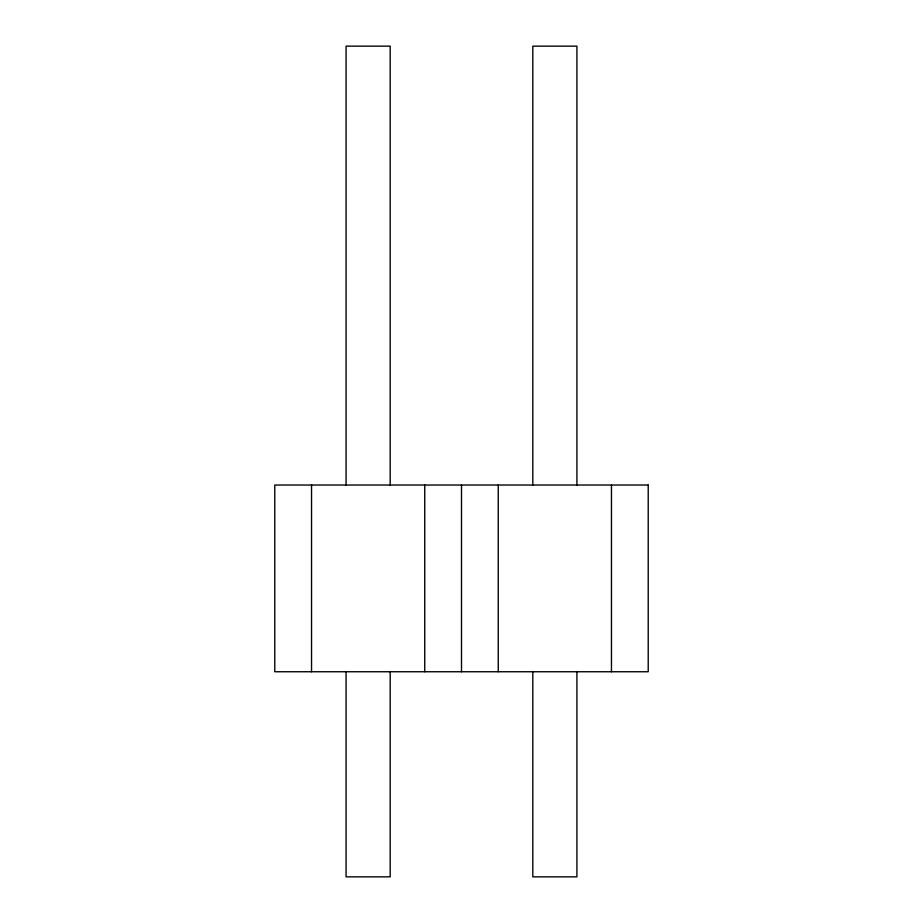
<?xml version="1.0" encoding="UTF-8"?>
<svg xmlns="http://www.w3.org/2000/svg" width="923" height="923" viewBox="0 0 923 923"><rect width="100%" height="100%" fill="white"/><g stroke="black" fill="none" stroke-linecap="round" stroke-linejoin="round"><path stroke-width="1.38" d="M611.464 485.025L611.464 671.748M576.921 485.025L576.921 46.15L532.813 46.15L532.813 485.025M576.921 671.748L576.921 876.85L532.813 876.85L532.813 671.748M498.258 485.025L498.258 671.748M461.5 485.025L461.5 671.748M424.742 485.025L424.742 671.748M390.187 485.025L390.187 46.15L346.079 46.15L346.079 485.025M390.187 671.748L390.187 876.85L346.079 876.85L346.079 671.748M311.536 485.025L311.536 671.748M648.223 485.025L274.777 485.025L274.777 671.748L648.223 671.748L648.223 485.025"/></g></svg>
